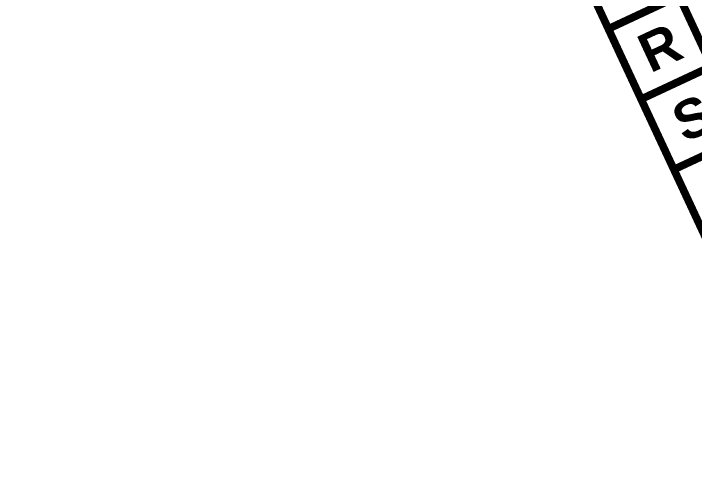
# Model space of a CAD drawing. Extents: x 2498567 to 2501210, y 7092229 to 7094464.
# Drawn here: x 2498566.6 to 2498876, y 7092727.8 to 7092941.2 of the extents above; entities that cross this region are included whole.
import ezdxf
from ezdxf.enums import TextEntityAlignment as Align

# ---------------------------------------------------------------- set-up
doc = ezdxf.new("R2010")
doc.units = 0
doc.header["$MEASUREMENT"] = 0
doc.layers.add('BASE', color=7, linetype='Continuous')
doc.styles.get("Standard").update_dxf_attribs({"font": 'ARIALBD.TTF'})

msp = doc.modelspace()

# ---------------------------------------------------------------- linework, layer by layer
at = {"layer": 'BASE', "const_width": 3.52}
for points in [[(2499164.48, 7092231.79), (2501207.97, 7093184.62), (2500612.45, 7094461.8), (2498568.96, 7093508.97)], [(2499181.46, 7092278.57), (2501161.27, 7093201.64), (2500595.45, 7094415.02), (2498616.08, 7093492.14)]]:
    msp.add_lwpolyline(points, close=True, dxfattribs=at)
for points in [[(2498868.87, 7092949.13), (2498836.94, 7092934.24)], [(2498883.76, 7092917.2), (2498851.83, 7092902.31)], [(2498898.65, 7092885.27), (2498866.72, 7092870.38)]]:
    msp.add_lwpolyline(points, dxfattribs=at)

# ---------------------------------------------------------------- texts
at = {"layer": 'BASE'}
for s, p in [('R', (2498860.35, 7092925.72)), ('S', (2498875.24, 7092893.79))]:
    msp.add_text(s, height=17.61, rotation=24.9986, dxfattribs=at).set_placement(p, align=Align.MIDDLE_CENTER)

doc.saveas('drawing.dxf')
